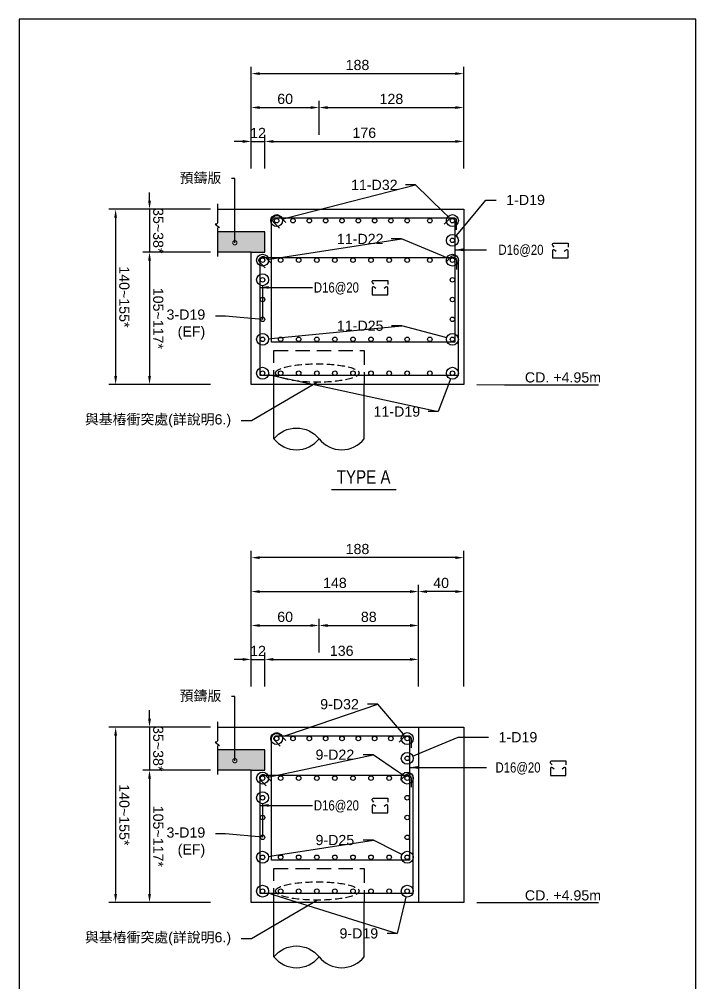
# Model space of a CAD drawing. Header units: millimetres. Extents: x 4668 to 40173, y -3560 to 14620.
# Drawn here: x 14203 to 14801, y -2756 to -1903 of the extents above; entities that cross this region are included whole.
import ezdxf
from ezdxf import colors
from ezdxf.entities.mleader import LeaderData, LeaderLine
from ezdxf.enums import TextEntityAlignment as Align
from ezdxf.math import Vec2, Vec3

# ---------------------------------------------------------------- set-up
doc = ezdxf.new("R2010")
doc.units = ezdxf.units.MM
doc.linetypes.add('DASHED', pattern=[19.05, 12.7, -6.35])
doc.layers.get('0').transparency = 0.5
doc.layers.add('HB_0', color=7, linetype='Continuous', transparency=0.5)
doc.layers.add('HB_HATCH', color=253, linetype='Continuous', transparency=0.5)
for name, color, linetype in [('HB_DIM', 1, 'Continuous'), ('HB_TXT_CTEXT', 2, 'Continuous'), ('鋼筋', 3, 'Continuous')]:
    doc.layers.add(name, color=color, linetype=linetype)
doc.styles.get("Standard").update_dxf_attribs({"font": 'arial.ttf'})
doc.dimstyles.new('30', dxfattribs={"dimscale": 3, "dimtxt": 3, "dimasz": 2.5, "dimexe": 2, "dimexo": 2, "dimgap": 1, "dimtad": 1, "dimdsep": 46, "dimtxsty": 'Standard', "dimcen": 0, "dimclrd": 1, "dimclre": 1, "dimclrt": 2, "dimadec": 0, "dimazin": 0, "dimtfac": 1, "dimtix": 1, "dimtmove": 2, "dimatfit": 3, "dimfxl": 1, "dimtolj": 1, "dimtzin": 0, "dimarcsym": 0})

# ---------------------------------------------------------------- blocks, each defined once
blk = doc.blocks.new('*D356')
at = {"layer": 'Defpoints', "color": 0}
for p in [(14555.82, -2408.81), (14407.82, -2498.81), (14555.82, -2498.81)]:
    blk.add_point(p, dxfattribs=at)
at = {"layer": 'HB_0', "color": 1, "linetype": 'Continuous', "lineweight": -2}
for p, q in [((14407.82, -2492.81), (14407.82, -2402.81)), ((14555.82, -2492.81), (14555.82, -2402.81)), ((14415.32, -2408.81), (14548.32, -2408.81))]:
    blk.add_line(p, q, dxfattribs=at)
at = {"layer": 'HB_0', "color": 1}
for points in [[(14415.32, -2407.56), (14415.32, -2410.06), (14407.82, -2408.81)], [(14548.32, -2410.06), (14548.32, -2407.56), (14555.82, -2408.81)]]:
    blk.add_solid(points, dxfattribs=at)
at = {"layer": 'HB_0', "color": 2, "insert": (14481.82, -2401.21), "char_height": 9, "attachment_point": 5}
blk.add_mtext('\\A1;148', dxfattribs=at)
blk = doc.blocks.new('*D357')
at = {"layer": 'Defpoints', "color": 0}
for p in [(14419.82, -2468.81), (14407.82, -2498.81), (14419.82, -2498.81)]:
    blk.add_point(p, dxfattribs=at)
at = {"layer": 'HB_0', "color": 1, "linetype": 'Continuous', "lineweight": -2}
for p, q in [((14407.82, -2492.81), (14407.82, -2462.81)), ((14419.82, -2492.81), (14419.82, -2462.81)), ((14400.32, -2468.81), (14392.82, -2468.81)), ((14407.82, -2468.81), (14419.82, -2468.81)), ((14427.32, -2468.81), (14434.82, -2468.81))]:
    blk.add_line(p, q, dxfattribs=at)
at = {"layer": 'HB_0', "color": 1}
for points in [[(14400.32, -2470.06), (14400.32, -2467.56), (14407.82, -2468.81)], [(14427.32, -2467.56), (14427.32, -2470.06), (14419.82, -2468.81)]]:
    blk.add_solid(points, dxfattribs=at)
at = {"layer": 'HB_0', "color": 2, "insert": (14413.82, -2461.29), "char_height": 9, "attachment_point": 5}
blk.add_mtext('\\A1;12', dxfattribs=at)
blk = doc.blocks.new('*D358')
at = {"layer": 'Defpoints', "color": 0}
for p in [(14555.82, -2468.81), (14419.82, -2498.81), (14555.82, -2498.81)]:
    blk.add_point(p, dxfattribs=at)
at = {"layer": 'HB_0', "color": 1, "linetype": 'Continuous', "lineweight": -2}
for p, q in [((14419.82, -2492.81), (14419.82, -2462.81)), ((14555.82, -2492.81), (14555.82, -2462.81)), ((14427.32, -2468.81), (14548.32, -2468.81))]:
    blk.add_line(p, q, dxfattribs=at)
at = {"layer": 'HB_0', "color": 1}
for points in [[(14427.32, -2467.56), (14427.32, -2470.06), (14419.82, -2468.81)], [(14548.32, -2470.06), (14548.32, -2467.56), (14555.82, -2468.81)]]:
    blk.add_solid(points, dxfattribs=at)
at = {"layer": 'HB_0', "color": 2, "insert": (14487.82, -2461.21), "char_height": 9, "attachment_point": 5}
blk.add_mtext('\\A1;136', dxfattribs=at)
blk = doc.blocks.new('*D359')
at = {"layer": 'Defpoints', "color": 0}
for p in [(14595.82, -1950.67), (14407.82, -2040.67), (14595.82, -2040.67)]:
    blk.add_point(p, dxfattribs=at)
at = {"layer": 'HB_0', "color": 1, "linetype": 'Continuous', "lineweight": -2}
for p, q in [((14407.82, -2034.67), (14407.82, -1944.67)), ((14595.82, -2034.67), (14595.82, -1944.67)), ((14415.32, -1950.67), (14588.32, -1950.67))]:
    blk.add_line(p, q, dxfattribs=at)
at = {"layer": 'HB_0', "color": 1}
for points in [[(14415.32, -1949.42), (14415.32, -1951.92), (14407.82, -1950.67)], [(14588.32, -1951.92), (14588.32, -1949.42), (14595.82, -1950.67)]]:
    blk.add_solid(points, dxfattribs=at)
at = {"layer": 'HB_0', "color": 2, "insert": (14501.82, -1943.08), "char_height": 9, "attachment_point": 5}
blk.add_mtext('\\A1;188', dxfattribs=at)
blk = doc.blocks.new('*D360')
at = {"layer": 'Defpoints', "color": 0}
for p in [(14419.82, -2010.67), (14407.82, -2040.67), (14419.82, -2040.67)]:
    blk.add_point(p, dxfattribs=at)
at = {"layer": 'HB_0', "color": 1, "linetype": 'Continuous', "lineweight": -2}
for p, q in [((14400.32, -2010.67), (14392.82, -2010.67)), ((14407.82, -2034.67), (14407.82, -2004.67)), ((14407.82, -2010.67), (14419.82, -2010.67)), ((14419.82, -2034.67), (14419.82, -2004.67)), ((14427.32, -2010.67), (14434.82, -2010.67))]:
    blk.add_line(p, q, dxfattribs=at)
at = {"layer": 'HB_0', "color": 1}
for points in [[(14400.32, -2011.92), (14400.32, -2009.42), (14407.82, -2010.67)], [(14427.32, -2009.42), (14427.32, -2011.92), (14419.82, -2010.67)]]:
    blk.add_solid(points, dxfattribs=at)
at = {"layer": 'HB_0', "color": 2, "insert": (14413.82, -2003.15), "char_height": 9, "attachment_point": 5}
blk.add_mtext('\\A1;12', dxfattribs=at)
blk = doc.blocks.new('*D361')
at = {"layer": 'Defpoints', "color": 0}
for p in [(14595.82, -2010.67), (14419.82, -2040.67), (14595.82, -2040.67)]:
    blk.add_point(p, dxfattribs=at)
at = {"layer": 'HB_0', "color": 1, "linetype": 'Continuous', "lineweight": -2}
for p, q in [((14419.82, -2034.67), (14419.82, -2004.67)), ((14427.32, -2010.67), (14588.32, -2010.67)), ((14595.82, -2034.67), (14595.82, -2004.67))]:
    blk.add_line(p, q, dxfattribs=at)
at = {"layer": 'HB_0', "color": 1}
for points in [[(14427.32, -2009.42), (14427.32, -2011.92), (14419.82, -2010.67)], [(14588.32, -2011.92), (14588.32, -2009.42), (14595.82, -2010.67)]]:
    blk.add_solid(points, dxfattribs=at)
at = {"layer": 'HB_0', "color": 2, "insert": (14507.82, -2003.08), "char_height": 9, "attachment_point": 5}
blk.add_mtext('\\A1;176', dxfattribs=at)
blk = doc.blocks.new('*D362')
at = {"layer": 'Defpoints', "color": 0}
for p in [(14555.82, -2408.81), (14555.82, -2498.81), (14595.82, -2498.81)]:
    blk.add_point(p, dxfattribs=at)
at = {"layer": 'HB_0', "color": 1, "linetype": 'Continuous', "lineweight": -2}
for p, q in [((14555.82, -2492.81), (14555.82, -2402.81)), ((14595.82, -2492.81), (14595.82, -2402.81)), ((14588.32, -2408.81), (14563.32, -2408.81))]:
    blk.add_line(p, q, dxfattribs=at)
at = {"layer": 'HB_0', "color": 1}
for points in [[(14563.32, -2407.56), (14563.32, -2410.06), (14555.82, -2408.81)], [(14588.32, -2410.06), (14588.32, -2407.56), (14595.82, -2408.81)]]:
    blk.add_solid(points, dxfattribs=at)
at = {"layer": 'HB_0', "color": 2, "insert": (14575.82, -2401.21), "char_height": 9, "attachment_point": 5}
blk.add_mtext('\\A1;40', dxfattribs=at)
blk = doc.blocks.new('*D364')
at = {"layer": 'Defpoints', "color": 0}
for p in [(14407.82, -2378.81), (14407.82, -2498.81), (14595.82, -2498.81)]:
    blk.add_point(p, dxfattribs=at)
at = {"layer": 'HB_0', "color": 1, "linetype": 'Continuous', "lineweight": -2}
for p, q in [((14407.82, -2492.81), (14407.82, -2372.81)), ((14588.32, -2378.81), (14415.32, -2378.81)), ((14595.82, -2492.81), (14595.82, -2372.81))]:
    blk.add_line(p, q, dxfattribs=at)
at = {"layer": 'HB_0', "color": 1}
for points in [[(14415.32, -2377.56), (14415.32, -2380.06), (14407.82, -2378.81)], [(14588.32, -2380.06), (14588.32, -2377.56), (14595.82, -2378.81)]]:
    blk.add_solid(points, dxfattribs=at)
at = {"layer": 'HB_0', "color": 2, "insert": (14501.82, -2371.21), "char_height": 9, "attachment_point": 5}
blk.add_mtext('\\A1;188', dxfattribs=at)
blk = doc.blocks.new('*D365')
at = {"layer": 'Defpoints', "color": 0}
for p in [(14377.82, -2070.67), (14317.82, -2108.67), (14377.82, -2108.67)]:
    blk.add_point(p, dxfattribs=at)
at = {"layer": 'HB_0', "color": 1, "linetype": 'Continuous', "lineweight": -2}
for p, q in [((14317.82, -2063.17), (14317.82, -2055.67)), ((14371.82, -2070.67), (14311.82, -2070.67)), ((14317.82, -2070.67), (14317.82, -2108.67)), ((14371.82, -2108.67), (14311.82, -2108.67)), ((14317.82, -2116.17), (14317.82, -2123.67))]:
    blk.add_line(p, q, dxfattribs=at)
at = {"layer": 'HB_0', "color": 1}
for points in [[(14316.57, -2063.17), (14319.07, -2063.17), (14317.82, -2070.67)], [(14319.07, -2116.17), (14316.57, -2116.17), (14317.82, -2108.67)]]:
    blk.add_solid(points, dxfattribs=at)
at = {"layer": 'HB_0', "color": 2, "insert": (14325.47, -2089.67), "char_height": 9, "attachment_point": 5, "rotation": 270}
blk.add_mtext('\\A1;35~38*', dxfattribs=at)
blk = doc.blocks.new('*D366')
at = {"layer": 'Defpoints', "color": 0}
for p in [(14377.82, -2108.67), (14317.82, -2225.67), (14377.82, -2225.67)]:
    blk.add_point(p, dxfattribs=at)
at = {"layer": 'HB_0', "color": 1, "linetype": 'Continuous', "lineweight": -2}
for p, q in [((14371.82, -2108.67), (14311.82, -2108.67)), ((14317.82, -2116.17), (14317.82, -2218.17)), ((14371.82, -2225.67), (14311.82, -2225.67))]:
    blk.add_line(p, q, dxfattribs=at)
at = {"layer": 'HB_0', "color": 1}
for points in [[(14319.07, -2116.17), (14316.57, -2116.17), (14317.82, -2108.67)], [(14316.57, -2218.17), (14319.07, -2218.17), (14317.82, -2225.67)]]:
    blk.add_solid(points, dxfattribs=at)
at = {"layer": 'HB_0', "color": 2, "insert": (14325.47, -2167.17), "char_height": 9, "attachment_point": 5, "rotation": 270}
blk.add_mtext('\\A1;105~117*', dxfattribs=at)
blk = doc.blocks.new('*D367')
at = {"layer": 'Defpoints', "color": 0}
for p in [(14377.82, -2070.67), (14287.82, -2225.67), (14356.82, -2225.67)]:
    blk.add_point(p, dxfattribs=at)
at = {"layer": 'HB_0', "color": 1, "linetype": 'Continuous', "lineweight": -2}
for p, q in [((14371.82, -2070.67), (14281.82, -2070.67)), ((14287.82, -2078.17), (14287.82, -2218.17)), ((14350.82, -2225.67), (14281.82, -2225.67))]:
    blk.add_line(p, q, dxfattribs=at)
at = {"layer": 'HB_0', "color": 1}
for points in [[(14289.07, -2078.17), (14286.57, -2078.17), (14287.82, -2070.67)], [(14286.57, -2218.17), (14289.07, -2218.17), (14287.82, -2225.67)]]:
    blk.add_solid(points, dxfattribs=at)
at = {"layer": 'HB_0', "color": 2, "insert": (14295.47, -2148.17), "char_height": 9, "attachment_point": 5, "rotation": 270}
blk.add_mtext('\\A1;140~155*', dxfattribs=at)
blk = doc.blocks.new('*D368')
at = {"layer": 'Defpoints', "color": 0}
for p in [(14377.82, -2528.81), (14317.82, -2566.81), (14377.82, -2566.81)]:
    blk.add_point(p, dxfattribs=at)
at = {"layer": 'HB_0', "color": 1, "linetype": 'Continuous', "lineweight": -2}
for p, q in [((14317.82, -2521.31), (14317.82, -2513.81)), ((14371.82, -2528.81), (14311.82, -2528.81)), ((14317.82, -2528.81), (14317.82, -2566.81)), ((14371.82, -2566.81), (14311.82, -2566.81)), ((14317.82, -2574.31), (14317.82, -2581.81))]:
    blk.add_line(p, q, dxfattribs=at)
at = {"layer": 'HB_0', "color": 1}
for points in [[(14316.57, -2521.31), (14319.07, -2521.31), (14317.82, -2528.81)], [(14319.07, -2574.31), (14316.57, -2574.31), (14317.82, -2566.81)]]:
    blk.add_solid(points, dxfattribs=at)
at = {"layer": 'HB_0', "color": 2, "insert": (14325.47, -2547.81), "char_height": 9, "attachment_point": 5, "rotation": 270}
blk.add_mtext('\\A1;35~38*', dxfattribs=at)
blk = doc.blocks.new('*D369')
at = {"layer": 'Defpoints', "color": 0}
for p in [(14377.82, -2566.81), (14317.82, -2683.81), (14377.82, -2683.81)]:
    blk.add_point(p, dxfattribs=at)
at = {"layer": 'HB_0', "color": 1, "linetype": 'Continuous', "lineweight": -2}
for p, q in [((14371.82, -2566.81), (14311.82, -2566.81)), ((14317.82, -2574.31), (14317.82, -2676.31)), ((14371.82, -2683.81), (14311.82, -2683.81))]:
    blk.add_line(p, q, dxfattribs=at)
at = {"layer": 'HB_0', "color": 1}
for points in [[(14319.07, -2574.31), (14316.57, -2574.31), (14317.82, -2566.81)], [(14316.57, -2676.31), (14319.07, -2676.31), (14317.82, -2683.81)]]:
    blk.add_solid(points, dxfattribs=at)
at = {"layer": 'HB_0', "color": 2, "insert": (14325.47, -2625.31), "char_height": 9, "attachment_point": 5, "rotation": 270}
blk.add_mtext('\\A1;105~117*', dxfattribs=at)
blk = doc.blocks.new('*D370')
at = {"layer": 'Defpoints', "color": 0}
for p in [(14377.82, -2528.81), (14287.82, -2683.81), (14356.82, -2683.81)]:
    blk.add_point(p, dxfattribs=at)
at = {"layer": 'HB_0', "color": 1, "linetype": 'Continuous', "lineweight": -2}
for p, q in [((14371.82, -2528.81), (14281.82, -2528.81)), ((14287.82, -2536.31), (14287.82, -2676.31)), ((14350.82, -2683.81), (14281.82, -2683.81))]:
    blk.add_line(p, q, dxfattribs=at)
at = {"layer": 'HB_0', "color": 1}
for points in [[(14289.07, -2536.31), (14286.57, -2536.31), (14287.82, -2528.81)], [(14286.57, -2676.31), (14289.07, -2676.31), (14287.82, -2683.81)]]:
    blk.add_solid(points, dxfattribs=at)
at = {"layer": 'HB_0', "color": 2, "insert": (14295.47, -2606.31), "char_height": 9, "attachment_point": 5, "rotation": 270}
blk.add_mtext('\\A1;140~155*', dxfattribs=at)
blk = doc.blocks.new('*D373')
at = {"layer": 'Defpoints', "color": 0}
for p in [(14467.82, -1980.67), (14467.82, -2010.67), (14407.82, -2040.67)]:
    blk.add_point(p, dxfattribs=at)
at = {"layer": 'HB_DIM', "color": 1, "linetype": 'Continuous', "lineweight": -2}
for p, q in [((14407.82, -2034.67), (14407.82, -1974.67)), ((14467.82, -2004.67), (14467.82, -1974.67)), ((14415.32, -1980.67), (14460.32, -1980.67))]:
    blk.add_line(p, q, dxfattribs=at)
at = {"layer": 'HB_DIM', "color": 1}
for points in [[(14415.32, -1979.42), (14415.32, -1981.92), (14407.82, -1980.67)], [(14460.32, -1981.92), (14460.32, -1979.42), (14467.82, -1980.67)]]:
    blk.add_solid(points, dxfattribs=at)
at = {"layer": 'HB_DIM', "color": 2, "insert": (14437.82, -1973.08), "char_height": 9, "attachment_point": 5}
blk.add_mtext('\\A1;60', dxfattribs=at)
blk = doc.blocks.new('*D374')
at = {"layer": 'Defpoints', "color": 0}
for p in [(14595.82, -1980.67), (14467.82, -2010.67), (14595.82, -2040.67)]:
    blk.add_point(p, dxfattribs=at)
at = {"layer": 'HB_DIM', "color": 1, "linetype": 'Continuous', "lineweight": -2}
for p, q in [((14467.82, -2004.67), (14467.82, -1974.67)), ((14595.82, -2034.67), (14595.82, -1974.67)), ((14475.32, -1980.67), (14588.32, -1980.67))]:
    blk.add_line(p, q, dxfattribs=at)
at = {"layer": 'HB_DIM', "color": 1}
for points in [[(14475.32, -1979.42), (14475.32, -1981.92), (14467.82, -1980.67)], [(14588.32, -1981.92), (14588.32, -1979.42), (14595.82, -1980.67)]]:
    blk.add_solid(points, dxfattribs=at)
at = {"layer": 'HB_DIM', "color": 2, "insert": (14531.82, -1973.08), "char_height": 9, "attachment_point": 5}
blk.add_mtext('\\A1;128', dxfattribs=at)
blk = doc.blocks.new('80cm直樁斷面用')
at = {"layer": 'HB_0', "linetype": 'Continuous'}
for p, q in [((-40, -78.07), (-40, -30)), ((40, -78.07), (40, -30))]:
    blk.add_line(p, q, dxfattribs=at)
at = {"layer": 'HB_0', "color": 252, "linetype": 'DASHED'}
blk.add_lwpolyline([(-40, -30), (-40, 0), (40, 0), (40, -30)], dxfattribs=at)
at = {"layer": 'HB_0', "linetype": 'Continuous'}
for points in [[(-40, -78.07, -0.48), (0, -78.07, 0.48), (40, -78.07, 0.48)], [(-40, -78.07, 0.48), (0, -78.07, 0.48)]]:
    blk.add_lwpolyline(points, format="xyb", dxfattribs=at)
blk = doc.blocks.new('*D375')
at = {"layer": 'Defpoints', "color": 0}
for p in [(14467.82, -2438.81), (14467.82, -2468.81), (14407.82, -2498.81)]:
    blk.add_point(p, dxfattribs=at)
at = {"layer": 'HB_DIM', "color": 1, "linetype": 'Continuous', "lineweight": -2}
for p, q in [((14407.82, -2492.81), (14407.82, -2432.81)), ((14415.32, -2438.81), (14460.32, -2438.81)), ((14467.82, -2462.81), (14467.82, -2432.81))]:
    blk.add_line(p, q, dxfattribs=at)
at = {"layer": 'HB_DIM', "color": 1}
for points in [[(14415.32, -2437.56), (14415.32, -2440.06), (14407.82, -2438.81)], [(14460.32, -2440.06), (14460.32, -2437.56), (14467.82, -2438.81)]]:
    blk.add_solid(points, dxfattribs=at)
at = {"layer": 'HB_DIM', "color": 2, "insert": (14437.82, -2431.21), "char_height": 9, "attachment_point": 5}
blk.add_mtext('\\A1;60', dxfattribs=at)
blk = doc.blocks.new('*D376')
at = {"layer": 'Defpoints', "color": 0}
for p in [(14555.82, -2438.81), (14467.82, -2468.81), (14555.82, -2498.81)]:
    blk.add_point(p, dxfattribs=at)
at = {"layer": 'HB_DIM', "color": 1, "linetype": 'Continuous', "lineweight": -2}
for p, q in [((14467.82, -2462.81), (14467.82, -2432.81)), ((14475.32, -2438.81), (14548.32, -2438.81)), ((14555.82, -2492.81), (14555.82, -2432.81))]:
    blk.add_line(p, q, dxfattribs=at)
at = {"layer": 'HB_DIM', "color": 1}
for points in [[(14475.32, -2437.56), (14475.32, -2440.06), (14467.82, -2438.81)], [(14548.32, -2440.06), (14548.32, -2437.56), (14555.82, -2438.81)]]:
    blk.add_solid(points, dxfattribs=at)
at = {"layer": 'HB_DIM', "color": 2, "insert": (14511.82, -2431.21), "char_height": 9, "attachment_point": 5}
blk.add_mtext('\\A1;88', dxfattribs=at)
blk = doc.blocks.new('_None')
blk = doc.blocks.new('_DotSmall')
at = {"color": 0, "linetype": 'ByBlock', "const_width": 0.5}
blk.add_lwpolyline([(-0.0625, 0, 1), (0.0625, 0, 1)], format="xyb", close=True, dxfattribs=at)
blk = doc.blocks.new('_DotBlank')
at = {"color": 0, "linetype": 'ByBlock', "lineweight": -2}
blk.add_line((-0.5, 0), (-1, 0), dxfattribs=at)
blk.add_circle((0, 0), 0.5, dxfattribs=at)

msp = doc.modelspace()

# ---------------------------------------------------------------- hatches: boundary and pattern name
at = {"layer": 'HB_HATCH', "linetype": 'Continuous'}
for points in [[(14419.825, -2090.673), (14393.304, -2090.673), (14393.304, -2099.784, -1), (14393.304, -2100.722, -1), (14393.304, -2099.784), (14393.304, -2090.673), (14377.825, -2090.673), (14377.825, -2108.673), (14407.825, -2108.673), (14419.825, -2108.673)], [(14419.825, -2548.807), (14393.304, -2548.807), (14393.304, -2557.918, -1), (14393.304, -2558.856, -1), (14393.304, -2557.918), (14393.304, -2548.807), (14377.825, -2548.807), (14377.825, -2566.807), (14407.825, -2566.807), (14419.825, -2566.807)]]:
    msp.add_hatch(color=256, dxfattribs=at).paths.add_polyline_path(points)

# ---------------------------------------------------------------- linework, layer by layer
at = {"layer": 'Defpoints', "color": 241, "linetype": 'Continuous', "true_color": 0xf7abae}
msp.add_lwpolyline([(14202.575, -3293.11), (14801.075, -3293.11), (14801.075, -1902.61), (14202.575, -1902.61)], close=True, dxfattribs=at)
at = {"layer": 'HB_0', "color": 7, "linetype": 'Continuous'}
for points in [[(14377.825, -2070.673), (14595.825, -2070.673), (14595.825, -2225.673), (14407.825, -2225.673), (14407.825, -2108.673), (14377.825, -2108.673)], [(14555.825, -2528.807), (14595.825, -2528.807), (14595.825, -2683.807), (14555.825, -2683.807)]]:
    msp.add_lwpolyline(points, dxfattribs=at)
at = {"layer": 'HB_0', "linetype": 'Continuous'}
for points in [[(14407.825, -2108.673), (14419.825, -2108.673), (14419.825, -2090.673), (14377.825, -2090.673)], [(14407.825, -2566.807), (14419.825, -2566.807), (14419.825, -2548.807), (14377.825, -2548.807)]]:
    msp.add_lwpolyline(points, dxfattribs=at)
at = {"layer": 'HB_0', "color": 4, "linetype": 'Continuous'}
msp.add_lwpolyline([(14377.825, -2528.807), (14555.825, -2528.807), (14555.825, -2683.807), (14407.825, -2683.807), (14407.825, -2566.807), (14377.825, -2566.807)], dxfattribs=at)
at = {"layer": 'HB_DIM', "linetype": 'Continuous'}
for points in [[(14377.825, -2065.961), (14377.825, -2082.582, -0.5294727), (14375.971, -2083.842), (14379.678, -2086.723, 0.5328152), (14377.825, -2087.982), (14377.825, -2112.422)], [(14377.825, -2524.095), (14377.825, -2540.716, -0.5294727), (14375.971, -2541.976), (14379.678, -2544.857, 0.5328152), (14377.825, -2546.116), (14377.825, -2570.556)]]:
    msp.add_lwpolyline(points, format="xyb", dxfattribs=at)
at = {"layer": 'HB_DIM', "linetype": 'DASHED', "ltscale": 0.5}
for centre in [(14466.246, -2215.515), (14466.246, -2673.649)]:
    msp.add_ellipse(centre, major_axis=(-36.93, 0), ratio=0.219762, dxfattribs=at)
at = {"layer": 'HB_TXT_CTEXT', "color": 4, "linetype": 'Continuous'}
msp.add_line((14478.833, -2318.469), (14536.095, -2318.469), dxfattribs=at)
at = {"layer": 'HB_TXT_CTEXT', "linetype": 'Continuous'}
for points in [[(14675.903, -2104.058), (14674.571, -2102.564, -0.647602), (14675.377, -2100.765), (14688.111, -2100.765), (14688.111, -2104.272)], [(14677.59, -2108.012), (14676.096, -2106.68, 0.647602), (14674.297, -2107.487), (14674.297, -2113.679), (14688.111, -2113.679), (14688.111, -2107.487, 0.647602), (14686.313, -2106.68), (14684.818, -2108.012)], [(14516.405, -2136.836), (14515.073, -2135.342, -0.647602), (14515.879, -2133.543), (14528.613, -2133.543), (14528.613, -2137.05)], [(14518.092, -2140.79), (14516.597, -2139.458, 0.647602), (14514.799, -2140.265), (14514.799, -2146.457), (14528.613, -2146.457), (14528.613, -2140.265, 0.647602), (14526.814, -2139.458), (14525.32, -2140.79)], [(14674.048, -2561.94), (14672.716, -2560.445, -0.647602), (14673.523, -2558.647), (14686.257, -2558.647), (14686.257, -2562.153)], [(14675.736, -2565.894), (14674.241, -2564.562, 0.647602), (14672.443, -2565.368), (14672.443, -2571.56), (14686.257, -2571.56), (14686.257, -2565.368, 0.647602), (14684.458, -2564.562), (14682.963, -2565.894)], [(14516.405, -2594.97), (14515.073, -2593.476, -0.647602), (14515.879, -2591.677), (14528.613, -2591.677), (14528.613, -2595.184)], [(14518.092, -2598.924), (14516.597, -2597.592, 0.647602), (14514.799, -2598.399), (14514.799, -2604.591), (14528.613, -2604.591), (14528.613, -2598.399, 0.647602), (14526.814, -2597.592), (14525.32, -2598.924)]]:
    msp.add_lwpolyline(points, format="xyb", dxfattribs=at)
at = {"layer": '鋼筋', "linetype": 'Continuous'}
for points in [[(14578.607, -2083.855), (14583.557, -2078.905, -0.6681786), (14587.825, -2080.673), (14587.825, -2188.173), (14425.825, -2188.173), (14425.825, -2080.673, -0.6681786), (14433.507, -2077.491), (14438.456, -2082.441)], [(14432.68, -2087.39), (14427.73, -2082.441, -0.6681786), (14429.498, -2078.173), (14586.759, -2078.173, -0.4142136), (14589.259, -2080.673), (14589.259, -2088.804)], [(14420.18, -2122.39), (14415.23, -2117.441, -0.6681786), (14416.998, -2113.173), (14586.825, -2113.173, -0.4142136), (14589.325, -2115.673), (14589.325, -2123.804)], [(14579.896, -2117.452), (14584.846, -2112.502, -0.6681786), (14590.821, -2114.977), (14590.821, -2217.673), (14415.825, -2217.673), (14415.825, -2114.852, -0.6681786), (14420.092, -2113.085), (14425.042, -2118.034)], [(14538.607, -2541.989), (14543.557, -2537.039, -0.6681786), (14547.825, -2538.807), (14547.825, -2646.307), (14425.825, -2646.307), (14425.825, -2538.807, -0.6681786), (14433.507, -2535.625), (14438.456, -2540.575)], [(14433.507, -2545.524), (14428.557, -2540.575, -0.6681786), (14430.325, -2536.307), (14546.825, -2536.307, -0.4142135), (14549.325, -2538.807), (14549.325, -2546.938)], [(14421.007, -2580.524), (14416.057, -2575.575, -0.6681786), (14417.825, -2571.307), (14546.825, -2571.307, -0.4142135), (14549.325, -2573.807), (14549.325, -2581.938)], [(14539.896, -2575.586), (14544.846, -2570.636, -0.6681786), (14550.821, -2573.111), (14550.821, -2675.807), (14415.825, -2675.807), (14415.825, -2572.986, -0.6681786), (14420.092, -2571.219), (14425.042, -2576.168)]]:
    msp.add_lwpolyline(points, format="xyb", dxfattribs=at)
for centre in [(14430.325, -2080.673), (14444.762, -2080.673), (14459.2, -2080.673), (14473.637, -2080.673), (14488.075, -2080.673), (14502.512, -2080.673), (14516.95, -2080.673), (14531.387, -2080.673), (14545.825, -2080.673), (14565.825, -2080.673), (14585.825, -2080.673), (14585.825, -2098.173), (14417.825, -2115.673), (14433.825, -2115.673), (14449.825, -2115.673), (14465.825, -2115.673), (14481.825, -2115.673), (14497.825, -2115.673), (14513.825, -2115.673), (14529.825, -2115.673), (14545.825, -2115.673), (14565.825, -2115.673), (14585.825, -2115.673), (14417.825, -2133.023), (14585.825, -2133.023), (14417.825, -2150.523), (14585.825, -2150.523), (14417.825, -2168.023), (14585.825, -2168.023), (14417.825, -2185.673), (14433.825, -2185.673), (14449.825, -2185.673), (14465.825, -2185.673), (14481.825, -2185.673), (14497.825, -2185.673), (14513.825, -2185.673), (14529.825, -2185.673), (14545.825, -2185.673), (14565.825, -2185.673), (14585.825, -2185.673), (14417.825, -2215.673), (14433.825, -2215.673), (14449.825, -2215.673), (14465.825, -2215.673), (14481.825, -2215.673), (14497.825, -2215.673), (14513.825, -2215.673), (14529.825, -2215.673), (14545.825, -2215.673), (14565.825, -2215.673), (14585.825, -2215.673), (14430.325, -2538.807), (14444.762, -2538.807), (14459.2, -2538.807), (14473.637, -2538.807), (14488.075, -2538.807), (14502.512, -2538.807), (14516.95, -2538.807), (14531.387, -2538.807), (14545.825, -2538.807), (14545.825, -2556.307), (14417.825, -2573.807), (14433.825, -2573.807), (14449.825, -2573.807), (14465.825, -2573.807), (14481.825, -2573.807), (14497.825, -2573.807), (14513.825, -2573.807), (14529.825, -2573.807), (14545.825, -2573.807), (14417.825, -2591.157), (14545.825, -2591.157), (14417.825, -2608.657), (14545.825, -2608.657), (14417.825, -2626.157), (14545.825, -2626.157), (14417.825, -2643.807), (14433.825, -2643.807), (14449.825, -2643.807), (14465.825, -2643.807), (14481.825, -2643.807), (14497.825, -2643.807), (14513.825, -2643.807), (14529.825, -2643.807), (14545.825, -2643.807), (14417.825, -2673.807), (14433.825, -2673.807), (14449.825, -2673.807), (14465.825, -2673.807), (14481.825, -2673.807), (14497.825, -2673.807), (14513.825, -2673.807), (14529.825, -2673.807), (14545.825, -2673.807)]:
    msp.add_circle(centre, 2, dxfattribs=at)

# ---------------------------------------------------------------- block references
at = {"layer": 'HB_0', "linetype": 'Continuous'}
for p in [(14467.825, -2195.673), (14467.825, -2653.807)]:
    msp.add_blockref('80cm直樁斷面用', p, dxfattribs=at)

# ---------------------------------------------------------------- texts
at = {"layer": 'HB_TXT_CTEXT', "color": 2, "linetype": 'Continuous', "width": 0.8}
for p in [(14626.533, -2106.495), (14463.243, -2139.792), (14623.944, -2564.377), (14463.243, -2597.926)]:
    msp.add_text('D16@20', height=9, rotation=360, dxfattribs=at).set_placement(p, align=Align.MIDDLE_LEFT)
at = {"layer": 'HB_TXT_CTEXT', "color": 4, "linetype": 'Continuous', "width": 0.8}
msp.add_text('TYPE A', height=12, dxfattribs=at).set_placement((14507.208, -2307.469), align=Align.MIDDLE)

# ---------------------------------------------------------------- dimensions: what is measured, and where the dimension line sits
at = {"layer": 'HB_0', "color": 1, "linetype": 'Continuous'}
for base, p1, p2, picture, middle in [((14595.825, -1950.673), (14407.825, -2040.673), (14595.825, -2040.673), '*D359', (14501.825, -1943.078)), ((14419.825, -2010.673), (14407.825, -2040.673), (14419.825, -2040.673), '*D360', (14413.825, -2003.155)), ((14595.825, -2010.673), (14419.825, -2040.673), (14595.825, -2040.673), '*D361', (14507.825, -2003.078)), ((14407.825, -2378.807), (14595.825, -2498.807), (14407.825, -2498.807), '*D364', (14501.825, -2371.212)), ((14555.825, -2408.807), (14407.825, -2498.807), (14555.825, -2498.807), '*D356', (14481.825, -2401.212)), ((14555.825, -2408.807), (14595.825, -2498.807), (14555.825, -2498.807), '*D362', (14575.825, -2401.212)), ((14419.825, -2468.807), (14407.825, -2498.807), (14419.825, -2498.807), '*D357', (14413.825, -2461.289)), ((14555.825, -2468.807), (14419.825, -2498.807), (14555.825, -2498.807), '*D358', (14487.825, -2461.212))]:
    dim = msp.add_linear_dim(base=base, p1=p1, p2=p2, angle=0, dimstyle='30', dxfattribs=at)
    dim.commit()
    dim.dimension.update_dxf_attribs({"geometry": picture, "text_midpoint": middle})
for base, p1, p2, text, picture, middle in [((14317.825, -2108.673), (14377.825, -2070.673), (14377.825, -2108.673), '35~<>*', '*D365', (14325.473, -2089.673)), ((14287.825, -2225.673), (14377.825, -2070.673), (14356.825, -2225.673), '140~<>*', '*D367', (14295.473, -2148.173)), ((14317.825, -2225.673), (14377.825, -2108.673), (14377.825, -2225.673), '105~<>*', '*D366', (14325.473, -2167.173)), ((14317.825, -2566.807), (14377.825, -2528.807), (14377.825, -2566.807), '35~<>*', '*D368', (14325.473, -2547.807)), ((14287.825, -2683.807), (14377.825, -2528.807), (14356.825, -2683.807), '140~<>*', '*D370', (14295.473, -2606.307)), ((14317.825, -2683.807), (14377.825, -2566.807), (14377.825, -2683.807), '105~<>*', '*D369', (14325.473, -2625.307))]:
    dim = msp.add_linear_dim(base=base, p1=p1, p2=p2, angle=90, text=text, dimstyle='30', dxfattribs=at)
    dim.commit()
    dim.dimension.update_dxf_attribs({"geometry": picture, "text_midpoint": middle})
at = {"layer": 'HB_DIM', "linetype": 'Continuous'}
for base, p1, p2, picture, middle in [((14467.825, -1980.673), (14407.825, -2040.673), (14467.825, -2010.673), '*D373', (14437.825, -1973.078)), ((14595.825, -1980.673), (14467.825, -2010.673), (14595.825, -2040.673), '*D374', (14531.825, -1973.078)), ((14467.825, -2438.807), (14407.825, -2498.807), (14467.825, -2468.807), '*D375', (14437.825, -2431.212)), ((14555.825, -2438.807), (14467.825, -2468.807), (14555.825, -2498.807), '*D376', (14511.825, -2431.212))]:
    dim = msp.add_linear_dim(base=base, p1=p1, p2=p2, angle=0, dimstyle='30', dxfattribs=at)
    dim.commit()
    dim.dimension.update_dxf_attribs({"geometry": picture, "text_midpoint": middle})

# ---------------------------------------------------------------- leaders
at = {"layer": 'HB_0'}
ml = msp.add_multileader_mtext('Standard', dxfattribs=at)
ml.set_content('CD. +4.95m', color=2)
ml.set_leader_properties(color=1)
ml.set_arrow_properties(name='NONE')
ml.build(insert=Vec2(0, 0))
ml.multileader.update_dxf_attribs({"text_left_attachment_type": 5, "text_right_attachment_type": 5, "dogleg_length": 3, "arrow_head_size": 7.5, "scale": 3})
ctx = ml.context
ctx.base_point, ctx.scale, ctx.char_height, ctx.arrow_head_size, ctx.landing_gap_size, ctx.plane_origin = Vec3(14640.913, -2225.673), 3, 9, 7.5, 9, Vec3(14607.536, -2225.673)
ctx.left_attachment, ctx.right_attachment = 5, 5
notes = []
notes.append((ctx, [(0, (1, 1, 0), (14631.913, -2225.826), (1, 0), 9, [(0, [(14607.536, -2225.673)], 0, [])])]))
ctx.mtext.insert, ctx.mtext.flow_direction = Vec3(14649.913, -2214.873), 5
ml = msp.add_multileader_mtext('Standard', dxfattribs=at)
ml.set_content('CD. +4.95m', color=2)
ml.set_leader_properties(color=1)
ml.set_arrow_properties(name='NONE')
ml.build(insert=Vec2(0, 0))
ml.multileader.update_dxf_attribs({"text_left_attachment_type": 5, "text_right_attachment_type": 5, "dogleg_length": 3, "arrow_head_size": 7.5, "scale": 3})
ctx = ml.context
ctx.base_point, ctx.scale, ctx.char_height, ctx.arrow_head_size, ctx.landing_gap_size, ctx.plane_origin = Vec3(14640.913, -2683.807), 3, 9, 7.5, 9, Vec3(14607.536, -2683.807)
ctx.left_attachment, ctx.right_attachment = 5, 5
notes.append((ctx, [(0, (1, 1, 0), (14631.913, -2683.96), (1, 0), 9, [(0, [(14607.536, -2683.807)], 0, [])])]))
ctx.mtext.insert, ctx.mtext.flow_direction = Vec3(14649.913, -2673.007), 5
at = {"layer": 'HB_DIM', "linetype": 'Continuous'}
for points in [[(14587.825, -2106.495), (14615.825, -2106.495)], [(14415.825, -2139.792), (14462.028, -2139.792)], [(14547.825, -2564.377), (14615.825, -2564.377)], [(14415.825, -2597.926), (14462.028, -2597.926)]]:
    msp.add_leader(points, dimstyle='30', override={"dimgap": 1, "dimtad": 0}, dxfattribs=at)
ml = msp.add_multileader_mtext('Standard', dxfattribs=at)
ml.set_content('預鑄版', color=2)
ml.set_leader_properties(color=1)
ml.set_arrow_properties(name='DOTSMALL')
ml.build(insert=Vec2(0, 0))
ml.multileader.update_dxf_attribs({"dogleg_length": 3, "arrow_head_size": 7.5, "scale": 3})
ctx = ml.context
ctx.base_point, ctx.scale, ctx.char_height, ctx.arrow_head_size, ctx.landing_gap_size, ctx.plane_origin = Vec3(14336.754, -2043.62), 3, 9, 7.5, 9, Vec3(14393.304, -2097.253)
ctx.text_align_type = 2
notes.append((ctx, [(0, (1, 1, 0), (14393.304, -2043.415), (-1, 0), 3, [(0, [(14393.304, -2100.265)], 0, [])])]))
ctx.mtext.insert, ctx.mtext.rotation, ctx.mtext.alignment, ctx.mtext.flow_direction = Vec3(14381.304, -2038.276), 6.2831853, 3, 5
ml = msp.add_multileader_mtext('Standard', dxfattribs=at)
ml.set_content('11-D32', color=2)
ml.set_leader_properties(color=1)
ml.set_arrow_properties(name='DOTBLANK')
ml.build(insert=Vec2(0, 0))
ml.multileader.update_dxf_attribs({"dogleg_length": 3, "arrow_head_size": 10.5, "scale": 3})
ctx = ml.context
ctx.base_point, ctx.scale, ctx.char_height, ctx.arrow_head_size, ctx.landing_gap_size, ctx.plane_origin = Vec3(14487.1, -2049.059), 3, 9, 10.5, 9, Vec3(14669.732, -2097.253)
notes.append((ctx, [(0, (1, 1, 0), (14553.259, -2049.136), (-1, 0), 9, [(0, [(14430.325, -2080.673)], 0, []), (1, [(14585.825, -2080.673)], 0, [])])]))
ctx.mtext.insert, ctx.mtext.rotation, ctx.mtext.flow_direction = Vec3(14496.1, -2044.559), 6.2831853, 5
ml = msp.add_multileader_mtext('Standard', dxfattribs=at)
ml.set_content('1-D19', color=2)
ml.set_leader_properties(color=1)
ml.set_arrow_properties(name='DOTBLANK')
ml.build(insert=Vec2(0, 0))
ml.multileader.update_dxf_attribs({"dogleg_length": 3, "arrow_head_size": 10.5, "scale": 3})
ctx = ml.context
ctx.base_point, ctx.scale, ctx.char_height, ctx.arrow_head_size, ctx.landing_gap_size, ctx.plane_origin = Vec3(14624.43, -2062.381), 3, 9, 10.5, 9, Vec3(14831.979, -2097.253)
notes.append((ctx, [(0, (1, 1, 0), (14615.43, -2062.458), (1, 0), 9, [(0, [(14585.825, -2098.173)], 0, [])])]))
ctx.mtext.insert, ctx.mtext.rotation, ctx.mtext.flow_direction = Vec3(14633.43, -2057.881), 6.2831853, 5
ml = msp.add_multileader_mtext('Standard', dxfattribs=at)
ml.set_content('11-D22', color=2)
ml.set_leader_properties(color=1)
ml.set_arrow_properties(name='DOTBLANK')
ml.build(insert=Vec2(0, 0))
ml.multileader.update_dxf_attribs({"dogleg_length": 3, "arrow_head_size": 10.5, "scale": 3})
ctx = ml.context
ctx.base_point, ctx.scale, ctx.char_height, ctx.arrow_head_size, ctx.landing_gap_size, ctx.plane_origin = Vec3(14474.6, -2096.867), 3, 9, 10.5, 9, Vec3(14657.232, -2132.253)
notes.append((ctx, [(0, (1, 1, 0), (14540.759, -2096.867), (-1, 0), 9, [(0, [(14417.825, -2115.673)], 0, []), (1, [(14585.825, -2115.673)], 0, [])])]))
ctx.mtext.insert, ctx.mtext.rotation, ctx.mtext.flow_direction = Vec3(14483.6, -2092.367), 6.2831853, 5
ml = msp.add_multileader_mtext('Standard', dxfattribs=at)
ml.set_content('3-D19\\P(EF)', color=2)
ml.set_leader_properties(color=1)
ml.set_arrow_properties(name='DOTBLANK')
ml.build(insert=Vec2(0, 0))
ml.multileader.update_dxf_attribs({"dogleg_length": 3, "arrow_head_size": 10.5, "scale": 3})
ctx = ml.context
ctx.base_point, ctx.scale, ctx.char_height, ctx.arrow_head_size, ctx.landing_gap_size, ctx.plane_origin = Vec3(14323.816, -2165.26), 3, 9, 10.5, 9, Vec3(14532.394, -2200.133)
ctx.text_align_type = 2
notes.append((ctx, [(0, (1, 1, 0), (14385.102, -2165.083), (-1, 0), 9, [(1, [(14417.825, -2133.023), (14417.825, -2168.023)], 0, [])])]))
ctx.mtext.insert, ctx.mtext.rotation, ctx.mtext.alignment, ctx.mtext.flow_direction = Vec3(14367.102, -2159.26), 6.2831853, 3, 5
ml = msp.add_multileader_mtext('Standard', dxfattribs=at)
ml.set_content('11-D25', color=2)
ml.set_leader_properties(color=1)
ml.set_arrow_properties(name='DOTBLANK')
ml.build(insert=Vec2(0, 0))
ml.multileader.update_dxf_attribs({"dogleg_length": 3, "arrow_head_size": 10.5, "scale": 3})
ctx = ml.context
ctx.base_point, ctx.scale, ctx.char_height, ctx.arrow_head_size, ctx.landing_gap_size, ctx.plane_origin = Vec3(14474.6, -2173.667), 3, 9, 10.5, 9, Vec3(14657.232, -2202.253)
notes.append((ctx, [(0, (1, 1, 0), (14540.921, -2173.744), (-1, 0), 9, [(0, [(14417.825, -2185.673)], 0, []), (1, [(14585.825, -2185.673)], 0, [])])]))
ctx.mtext.insert, ctx.mtext.rotation, ctx.mtext.flow_direction = Vec3(14483.6, -2169.167), 6.2831853, 5
ml = msp.add_multileader_mtext('Standard', dxfattribs=at)
ml.set_content('11-D19', color=2)
ml.set_leader_properties(color=1)
ml.set_arrow_properties(name='DOTBLANK')
ml.build(insert=Vec2(0, 0))
ml.multileader.update_dxf_attribs({"dogleg_length": 3, "arrow_head_size": 10.5, "scale": 3})
ctx = ml.context
ctx.base_point, ctx.scale, ctx.char_height, ctx.arrow_head_size, ctx.landing_gap_size, ctx.plane_origin = Vec3(14507.022, -2249.577), 3, 9, 10.5, 9, Vec3(14657.232, -2232.253)
notes.append((ctx, [(0, (1, 1, 0), (14573.298, -2249.653), (-1, 0), 9, [(0, [(14417.825, -2215.673)], 0, []), (1, [(14585.825, -2215.673)], 0, [])])]))
ctx.mtext.insert, ctx.mtext.rotation, ctx.mtext.flow_direction = Vec3(14516.022, -2245.077), 6.2831853, 5
at = {"layer": 'HB_DIM', "linetype": 'DASHED', "ltscale": 0.5}
ml = msp.add_multileader_mtext('Standard', dxfattribs=at)
ml.set_content('與基樁衝突處(詳說明6.)', color=2)
ml.set_leader_properties(color=1)
ml.set_arrow_properties(name='NONE')
ml.build(insert=Vec2(0, 0))
ml.multileader.update_dxf_attribs({"dogleg_length": 3, "arrow_head_size": 10.5, "scale": 3})
ctx = ml.context
ctx.base_point, ctx.scale, ctx.char_height, ctx.arrow_head_size, ctx.landing_gap_size, ctx.plane_origin = Vec3(14249.543, -2257.959), 3, 9, 10.5, 9, Vec3(14542.447, -2294.097)
ctx.text_align_type = 2
notes.append((ctx, [(0, (1, 1, 0), (14408.007, -2257.782), (-1, 0), 9, [(0, [(14466.559, -2223.63)], 0, [])])]))
ctx.mtext.insert, ctx.mtext.rotation, ctx.mtext.alignment, ctx.mtext.flow_direction = Vec3(14390.007, -2251.959), 6.2831853, 3, 5
at = {"layer": 'HB_DIM', "linetype": 'Continuous'}
ml = msp.add_multileader_mtext('Standard', dxfattribs=at)
ml.set_content('預鑄版', color=2)
ml.set_leader_properties(color=1)
ml.set_arrow_properties(name='DOTSMALL')
ml.build(insert=Vec2(0, 0))
ml.multileader.update_dxf_attribs({"dogleg_length": 3, "arrow_head_size": 7.5, "scale": 3})
ctx = ml.context
ctx.base_point, ctx.scale, ctx.char_height, ctx.arrow_head_size, ctx.landing_gap_size, ctx.plane_origin = Vec3(14336.754, -2501.754), 3, 9, 7.5, 9, Vec3(14393.304, -2555.387)
ctx.text_align_type = 2
notes.append((ctx, [(0, (1, 1, 0), (14393.304, -2501.549), (-1, 0), 3, [(0, [(14393.304, -2558.399)], 0, [])])]))
ctx.mtext.insert, ctx.mtext.rotation, ctx.mtext.alignment, ctx.mtext.flow_direction = Vec3(14381.304, -2496.41), 6.2831853, 3, 5
ml = msp.add_multileader_mtext('Standard', dxfattribs=at)
ml.set_content('9-D32', color=2)
ml.set_leader_properties(color=1)
ml.set_arrow_properties(name='DOTBLANK')
ml.build(insert=Vec2(0, 0))
ml.multileader.update_dxf_attribs({"dogleg_length": 3, "arrow_head_size": 10.5, "scale": 3})
ctx = ml.context
ctx.base_point, ctx.scale, ctx.char_height, ctx.arrow_head_size, ctx.landing_gap_size, ctx.plane_origin = Vec3(14459.793, -2508.426), 3, 9, 10.5, 9, Vec3(14657.232, -2555.387)
notes.append((ctx, [(0, (1, 1, 0), (14519.814, -2508.502), (-1, 0), 9, [(0, [(14430.325, -2538.807)], 0, []), (1, [(14545.825, -2538.807)], 0, [])])]))
ctx.mtext.insert, ctx.mtext.rotation, ctx.mtext.flow_direction = Vec3(14468.793, -2503.926), 6.2831853, 5
ml = msp.add_multileader_mtext('Standard', dxfattribs=at)
ml.set_content('1-D19', color=2)
ml.set_leader_properties(color=1)
ml.set_arrow_properties(name='DOTBLANK')
ml.build(insert=Vec2(0, 0))
ml.multileader.update_dxf_attribs({"dogleg_length": 3, "arrow_head_size": 10.5, "scale": 3})
ctx = ml.context
ctx.base_point, ctx.scale, ctx.char_height, ctx.arrow_head_size, ctx.landing_gap_size, ctx.plane_origin = Vec3(14617.661, -2537.597), 3, 9, 10.5, 9, Vec3(14791.979, -2555.387)
notes.append((ctx, [(0, (1, 1, 0), (14590.829, -2537.674), (1, 0), 26.833, [(0, [(14545.825, -2556.307)], 0, [])])]))
ctx.mtext.insert, ctx.mtext.rotation, ctx.mtext.flow_direction = Vec3(14626.661, -2533.097), 6.2831853, 5
ml = msp.add_multileader_mtext('Standard', dxfattribs=at)
ml.set_content('9-D22', color=2)
ml.set_leader_properties(color=1)
ml.set_arrow_properties(name='DOTBLANK')
ml.build(insert=Vec2(0, 0))
ml.multileader.update_dxf_attribs({"dogleg_length": 3, "arrow_head_size": 10.5, "scale": 3})
ctx = ml.context
ctx.base_point, ctx.scale, ctx.char_height, ctx.arrow_head_size, ctx.landing_gap_size, ctx.plane_origin = Vec3(14455.681, -2553.081), 3, 9, 10.5, 9, Vec3(14657.232, -2590.387)
notes.append((ctx, [(0, (1, 1, 0), (14515.702, -2553.158), (-1, 0), 9, [(0, [(14417.825, -2573.807)], 0, []), (1, [(14545.825, -2573.807)], 0, [])])]))
ctx.mtext.insert, ctx.mtext.rotation, ctx.mtext.flow_direction = Vec3(14464.681, -2548.581), 6.2831853, 5
ml = msp.add_multileader_mtext('Standard', dxfattribs=at)
ml.set_content('3-D19\\P(EF)', color=2)
ml.set_leader_properties(color=1)
ml.set_arrow_properties(name='DOTBLANK')
ml.build(insert=Vec2(0, 0))
ml.multileader.update_dxf_attribs({"dogleg_length": 3, "arrow_head_size": 10.5, "scale": 3})
ctx = ml.context
ctx.base_point, ctx.scale, ctx.char_height, ctx.arrow_head_size, ctx.landing_gap_size, ctx.plane_origin = Vec3(14323.816, -2623.394), 3, 9, 10.5, 9, Vec3(14532.394, -2658.267)
ctx.text_align_type = 2
notes.append((ctx, [(0, (1, 1, 0), (14385.102, -2623.217), (-1, 0), 9, [(1, [(14417.825, -2591.157), (14417.825, -2626.157)], 0, [])])]))
ctx.mtext.insert, ctx.mtext.rotation, ctx.mtext.alignment, ctx.mtext.flow_direction = Vec3(14367.102, -2617.394), 6.2831853, 3, 5
ml = msp.add_multileader_mtext('Standard', dxfattribs=at)
ml.set_content('9-D25', color=2)
ml.set_leader_properties(color=1)
ml.set_arrow_properties(name='DOTBLANK')
ml.build(insert=Vec2(0, 0))
ml.multileader.update_dxf_attribs({"dogleg_length": 3, "arrow_head_size": 10.5, "scale": 3})
ctx = ml.context
ctx.base_point, ctx.scale, ctx.char_height, ctx.arrow_head_size, ctx.landing_gap_size, ctx.plane_origin = Vec3(14455.681, -2628.546), 3, 9, 10.5, 9, Vec3(14657.232, -2623.822)
notes.append((ctx, [(0, (1, 1, 0), (14515.864, -2628.623), (-1, 0), 9, [(0, [(14417.825, -2643.807)], 0, []), (1, [(14545.825, -2643.807)], 0, [])])]))
ctx.mtext.insert, ctx.mtext.flow_direction = Vec3(14464.681, -2624.046), 5
ml = msp.add_multileader_mtext('Standard', dxfattribs=at)
ml.set_content('9-D19', color=2)
ml.set_leader_properties(color=1)
ml.set_arrow_properties(name='DOTBLANK')
ml.build(insert=Vec2(0, 0))
ml.multileader.update_dxf_attribs({"dogleg_length": 3, "arrow_head_size": 10.5, "scale": 3})
ctx = ml.context
ctx.base_point, ctx.scale, ctx.char_height, ctx.arrow_head_size, ctx.landing_gap_size, ctx.plane_origin = Vec3(14476.895, -2711.137), 3, 9, 10.5, 9, Vec3(14657.232, -2690.387)
notes.append((ctx, [(0, (1, 1, 0), (14537.033, -2711.214), (-1, 0), 9, [(0, [(14417.825, -2673.807)], 0, []), (1, [(14545.825, -2673.807)], 0, [])])]))
ctx.mtext.insert, ctx.mtext.rotation, ctx.mtext.flow_direction = Vec3(14485.895, -2706.637), 6.2831853, 5
at = {"layer": 'HB_DIM', "linetype": 'DASHED', "ltscale": 0.5}
ml = msp.add_multileader_mtext('Standard', dxfattribs=at)
ml.set_content('與基樁衝突處(詳說明6.)', color=2)
ml.set_leader_properties(color=1)
ml.set_arrow_properties(name='NONE')
ml.build(insert=Vec2(0, 0))
ml.multileader.update_dxf_attribs({"dogleg_length": 3, "arrow_head_size": 10.5, "scale": 3})
ctx = ml.context
ctx.base_point, ctx.scale, ctx.char_height, ctx.arrow_head_size, ctx.landing_gap_size, ctx.plane_origin = Vec3(14249.543, -2716.093), 3, 9, 10.5, 9, Vec3(14542.447, -2752.231)
ctx.text_align_type = 2
notes.append((ctx, [(0, (1, 1, 0), (14408.007, -2715.916), (-1, 0), 9, [(0, [(14466.559, -2681.764)], 0, [])])]))
ctx.mtext.insert, ctx.mtext.rotation, ctx.mtext.alignment, ctx.mtext.flow_direction = Vec3(14390.007, -2710.093), 6.2831853, 3, 5
for ctx, leaders in notes:
    for number, flags, end, landing, length, lines in leaders:
        leader = LeaderData()
        leader.index, (leader.has_last_leader_line, leader.has_dogleg_vector, leader.attachment_direction) = number, flags
        leader.last_leader_point, leader.dogleg_vector, leader.dogleg_length = Vec3(end), Vec3(landing), length
        for number, points, colour, breaks in lines:
            line = LeaderLine()
            line.index, line.vertices, line.color, line.breaks = number, Vec3.list(points), colors.encode_raw_color(colour), breaks
            leader.lines.append(line)
        ctx.leaders.append(leader)

doc.saveas('drawing.dxf')
